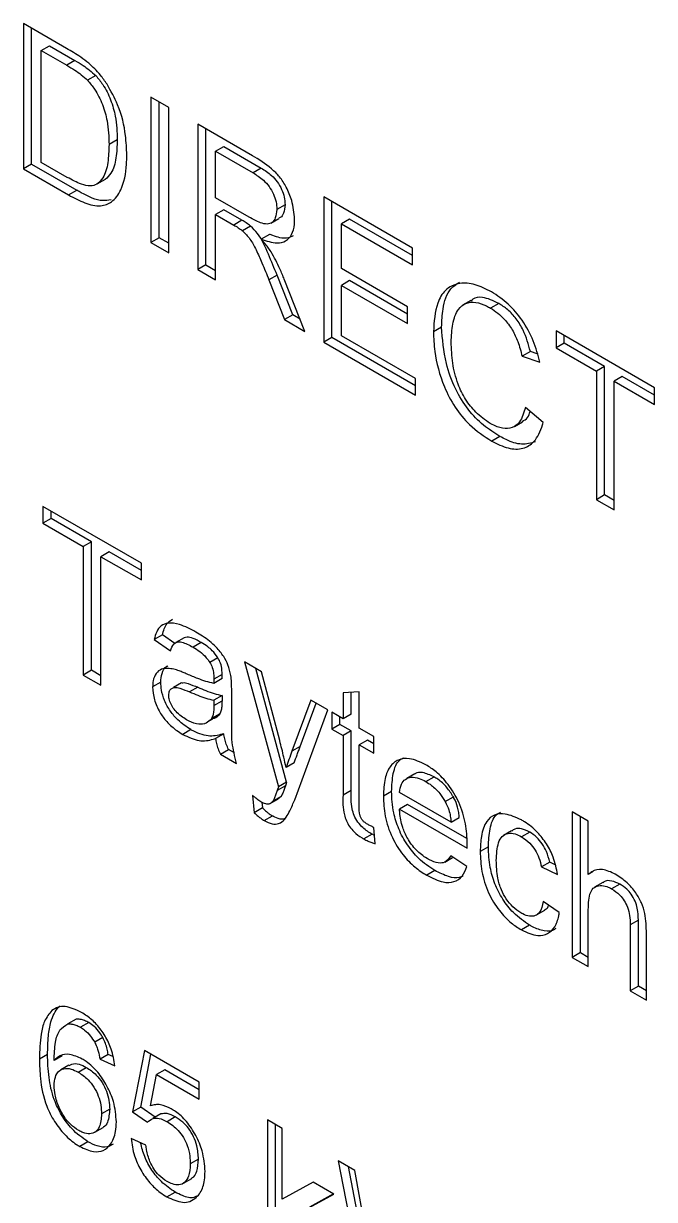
# Model space of a CAD drawing. Extents: x 75 to 2075, y 25 to 1460.
# Drawn here: x 1927.17 to 1938.1, y 1002.67 to 1023.03 of the extents above; entities that cross this region are included whole.
import ezdxf

# ---------------------------------------------------------------- set-up
doc = ezdxf.new("R2010")
doc.units = 0
doc.header["$LTSCALE"] = 5
doc.linetypes.add('SLD-KATı', pattern=[0])
doc.layers.get('0').update_dxf_attribs({"linetype": 'CONTINUOUS'})

msp = doc.modelspace()

# ---------------------------------------------------------------- linework, layer by layer
at = {"color": 7, "linetype": 'SLD-KATı'}
for p, q in [((1927.916, 1022.599), (1927.171, 1023.029)), ((1927.171, 1023.029), (1927.171, 1020.512)), ((1927.312, 1020.594), (1927.312, 1022.947)), ((1927.478, 1022.561), (1927.62, 1022.643)), ((1927.478, 1020.625), (1927.478, 1022.561)), ((1927.478, 1022.561), (1927.92, 1022.306)), ((1927.62, 1022.643), (1928.062, 1022.388)), ((1928.062, 1022.388), (1927.92, 1022.306)), ((1928.422, 1022.128), (1928.28, 1022.046)), ((1929.686, 1021.577), (1929.378, 1021.755)), ((1929.378, 1021.755), (1929.378, 1019.238)), ((1929.52, 1019.32), (1929.52, 1021.673)), ((1929.686, 1019.061), (1929.686, 1021.577)), ((1931.134, 1020.741), (1930.188, 1021.287)), ((1930.188, 1021.287), (1930.188, 1018.77)), ((1930.33, 1018.852), (1930.33, 1021.205)), ((1928.793, 1021.017), (1928.652, 1020.935)), ((1930.496, 1020.819), (1930.637, 1020.901)), ((1930.496, 1020.013), (1930.496, 1020.819)), ((1930.496, 1020.819), (1931.145, 1020.444)), ((1930.637, 1020.901), (1931.287, 1020.526)), ((1927.312, 1020.594), (1927.171, 1020.512)), ((1927.312, 1020.594), (1928.093, 1020.143)), ((1927.928, 1020.366), (1927.478, 1020.625)), ((1931.287, 1020.526), (1931.145, 1020.444)), ((1927.171, 1020.512), (1927.952, 1020.062)), ((1928.584, 1020.328), (1928.442, 1020.247)), ((1927.952, 1020.062), (1928.093, 1020.143)), ((1931.079, 1019.676), (1930.496, 1020.013)), ((1933.904, 1019.142), (1932.368, 1020.029)), ((1932.368, 1020.029), (1932.368, 1017.512)), ((1932.509, 1017.594), (1932.509, 1019.947)), ((1930.637, 1019.804), (1930.496, 1019.722)), ((1930.496, 1018.593), (1930.496, 1019.722)), ((1930.496, 1019.722), (1930.811, 1019.54)), ((1930.952, 1019.622), (1930.637, 1019.804)), ((1931.699, 1019.892), (1931.558, 1019.81)), ((1930.952, 1019.622), (1930.811, 1019.54)), ((1931.103, 1019.523), (1930.962, 1019.441)), ((1931.451, 1019.571), (1931.592, 1019.652)), ((1932.817, 1019.643), (1932.675, 1019.561)), ((1932.675, 1018.787), (1932.675, 1019.561)), ((1932.675, 1019.561), (1933.904, 1018.851)), ((1933.904, 1019.015), (1932.817, 1019.643)), ((1929.52, 1019.32), (1929.378, 1019.238)), ((1929.686, 1019.224), (1929.52, 1019.32)), ((1931.428, 1019.379), (1931.287, 1019.298)), ((1929.378, 1019.238), (1929.686, 1019.061)), ((1933.904, 1018.851), (1933.904, 1019.142)), ((1930.33, 1018.852), (1930.188, 1018.77)), ((1930.188, 1018.77), (1930.496, 1018.593)), ((1930.33, 1018.852), (1930.496, 1018.756)), ((1933.821, 1018.125), (1932.675, 1018.787)), ((1931.561, 1018.673), (1931.42, 1018.591)), ((1931.42, 1018.591), (1931.691, 1017.903)), ((1931.833, 1017.985), (1931.561, 1018.673)), ((1932.043, 1017.7), (1931.686, 1018.601)), ((1932.817, 1018.578), (1932.675, 1018.496)), ((1932.675, 1017.625), (1932.675, 1018.496)), ((1932.675, 1018.496), (1933.821, 1017.835)), ((1933.821, 1017.998), (1932.817, 1018.578)), ((1933.821, 1017.835), (1933.821, 1018.125)), ((1934.913, 1018.233), (1934.772, 1018.151)), ((1935.398, 1018.184), (1935.257, 1018.103)), ((1931.833, 1017.985), (1931.691, 1017.903)), ((1931.691, 1017.903), (1932.043, 1017.7)), ((1931.959, 1017.911), (1931.833, 1017.985)), ((1934.409, 1017.774), (1934.268, 1017.692)), ((1938.095, 1016.722), (1936.391, 1017.706)), ((1936.391, 1017.706), (1936.391, 1017.416)), ((1932.509, 1017.594), (1932.368, 1017.512)), ((1932.368, 1017.512), (1933.96, 1016.593)), ((1933.96, 1016.756), (1932.509, 1017.594)), ((1933.96, 1016.883), (1932.675, 1017.625)), ((1936.532, 1017.497), (1936.391, 1017.416)), ((1936.532, 1017.497), (1936.532, 1017.625)), ((1937.231, 1017.094), (1936.532, 1017.497)), ((1935.946, 1017.351), (1935.804, 1017.27)), ((1935.804, 1017.27), (1936.112, 1017.168)), ((1936.067, 1017.311), (1935.946, 1017.351)), ((1936.391, 1017.416), (1937.09, 1017.013)), ((1937.231, 1017.094), (1937.09, 1017.013)), ((1937.231, 1014.868), (1937.231, 1017.094)), ((1933.96, 1016.593), (1933.96, 1016.883)), ((1937.09, 1017.013), (1937.09, 1014.786)), ((1937.538, 1016.917), (1937.397, 1016.835)), ((1938.095, 1016.595), (1937.538, 1016.917)), ((1937.397, 1014.609), (1937.397, 1016.835)), ((1937.397, 1016.835), (1938.095, 1016.432)), ((1938.095, 1016.432), (1938.095, 1016.722)), ((1936.168, 1016.124), (1935.86, 1016.384)), ((1935.669, 1016.052), (1935.81, 1016.133)), ((1935.419, 1015.882), (1935.278, 1015.8)), ((1937.231, 1014.868), (1937.09, 1014.786)), ((1937.397, 1014.772), (1937.231, 1014.868)), ((1929.211, 1013.686), (1927.506, 1014.67)), ((1927.506, 1014.67), (1927.506, 1014.38)), ((1937.09, 1014.786), (1937.397, 1014.609)), ((1927.648, 1014.461), (1927.506, 1014.38)), ((1927.648, 1014.461), (1927.648, 1014.588)), ((1928.346, 1014.058), (1927.648, 1014.461)), ((1927.506, 1014.38), (1928.205, 1013.976)), ((1928.346, 1014.058), (1928.205, 1013.976)), ((1928.346, 1011.832), (1928.346, 1014.058)), ((1928.205, 1013.976), (1928.205, 1011.75)), ((1928.654, 1013.881), (1928.512, 1013.799)), ((1928.512, 1011.573), (1928.512, 1013.799)), ((1928.512, 1013.799), (1929.211, 1013.396)), ((1929.211, 1013.559), (1928.654, 1013.881)), ((1929.211, 1013.396), (1929.211, 1013.686)), ((1929.576, 1012.445), (1929.434, 1012.363)), ((1929.791, 1012.296), (1929.576, 1012.445)), ((1929.952, 1012.395), (1929.811, 1012.314)), ((1929.434, 1012.363), (1929.713, 1012.17)), ((1930.247, 1012.315), (1930.106, 1012.234)), ((1930.537, 1012.05), (1930.396, 1011.969)), ((1931.294, 1011.806), (1930.999, 1011.976)), ((1930.999, 1011.976), (1931.585, 1009.814)), ((1928.346, 1011.832), (1928.205, 1011.75)), ((1928.512, 1011.736), (1928.346, 1011.832)), ((1931.727, 1009.896), (1931.193, 1011.864)), ((1931.607, 1010.615), (1931.294, 1011.806)), ((1928.205, 1011.75), (1928.512, 1011.573)), ((1929.548, 1011.626), (1929.406, 1011.544)), ((1929.909, 1011.614), (1929.768, 1011.532)), ((1930.608, 1011.688), (1930.467, 1011.606)), ((1930.609, 1011.762), (1930.468, 1011.68)), ((1930.189, 1011.539), (1930.047, 1011.457)), ((1930.609, 1011.396), (1930.468, 1011.315)), ((1930.609, 1011.396), (1930.608, 1011.303)), ((1930.775, 1011.065), (1930.775, 1011.458)), ((1932.982, 1011.462), (1932.703, 1011.44)), ((1932.703, 1011.44), (1932.703, 1010.992)), ((1932.844, 1011.074), (1932.844, 1011.451)), ((1932.982, 1010.831), (1932.982, 1011.462)), ((1930.468, 1011.315), (1930.467, 1011.222)), ((1930.467, 1011.222), (1930.608, 1011.303)), ((1932.144, 1011.315), (1931.819, 1010.431)), ((1931.961, 1010.512), (1932.236, 1011.262)), ((1932.438, 1011.145), (1932.144, 1011.315)), ((1930.367, 1010.944), (1930.446, 1010.99)), ((1930.566, 1011.072), (1930.425, 1010.991)), ((1931.868, 1009.592), (1932.438, 1011.145)), ((1932.703, 1010.992), (1932.507, 1011.105)), ((1932.507, 1011.105), (1932.507, 1010.815)), ((1932.649, 1010.896), (1932.649, 1011.024)), ((1932.844, 1011.074), (1932.703, 1010.992)), ((1930.069, 1010.805), (1929.927, 1010.723)), ((1930.305, 1010.908), (1930.317, 1010.915)), ((1932.649, 1010.896), (1932.507, 1010.815)), ((1932.507, 1010.815), (1932.703, 1010.702)), ((1932.844, 1010.784), (1932.649, 1010.896)), ((1932.844, 1010.784), (1932.703, 1010.702)), ((1932.844, 1009.752), (1932.844, 1010.784)), ((1933.234, 1010.686), (1932.982, 1010.831)), ((1930.637, 1010.735), (1930.496, 1010.653)), ((1932.703, 1010.702), (1932.703, 1009.67)), ((1933.124, 1010.622), (1932.982, 1010.541)), ((1933.234, 1010.559), (1933.124, 1010.622)), ((1933.234, 1010.395), (1933.234, 1010.686)), ((1930.58, 1010.379), (1930.721, 1010.461)), ((1930.58, 1010.379), (1930.859, 1010.218)), ((1930.822, 1010.403), (1930.721, 1010.461)), ((1931.961, 1010.512), (1931.819, 1010.431)), ((1932.982, 1009.497), (1932.982, 1010.541)), ((1932.982, 1010.541), (1933.234, 1010.395)), ((1931.857, 1010.23), (1931.716, 1010.149)), ((1933.949, 1010.041), (1933.808, 1009.959)), ((1934.136, 1009.907), (1934.278, 1009.988)), ((1931.705, 1009.833), (1931.564, 1009.752)), ((1931.727, 1009.896), (1931.585, 1009.814)), ((1932.844, 1009.752), (1932.703, 1009.67)), ((1933.543, 1009.736), (1933.402, 1009.654)), ((1931.138, 1009.664), (1931.166, 1009.367)), ((1931.298, 1009.548), (1931.308, 1009.449)), ((1931.431, 1009.52), (1931.573, 1009.602)), ((1931.63, 1009.646), (1931.489, 1009.565)), ((1931.63, 1009.646), (1931.572, 1009.603)), ((1934.575, 1009.202), (1933.681, 1009.718)), ((1934.472, 1009.559), (1934.614, 1009.64)), ((1931.308, 1009.449), (1931.166, 1009.367)), ((1933.822, 1009.509), (1933.681, 1009.428)), ((1933.681, 1009.428), (1934.853, 1008.751)), ((1934.847, 1008.918), (1933.822, 1009.509)), ((1936.95, 1009.218), (1936.67, 1009.38)), ((1936.67, 1009.38), (1936.67, 1006.863)), ((1931.337, 1009.232), (1931.479, 1009.313)), ((1934.575, 1009.202), (1934.716, 1009.284)), ((1936.812, 1006.945), (1936.812, 1009.298)), ((1936.95, 1008.299), (1936.95, 1009.218)), ((1933.206, 1008.994), (1933.065, 1008.912)), ((1933.248, 1008.972), (1933.206, 1008.994)), ((1933.262, 1008.826), (1933.234, 1009.113)), ((1935.622, 1009.056), (1935.48, 1008.974)), ((1935.936, 1009.031), (1935.794, 1008.95)), ((1935.219, 1008.776), (1935.078, 1008.695)), ((1934.466, 1008.513), (1934.599, 1008.59)), ((1934.846, 1008.433), (1934.572, 1008.623)), ((1936.281, 1008.509), (1936.14, 1008.428)), ((1936.375, 1008.466), (1936.281, 1008.509)), ((1934.294, 1008.366), (1934.152, 1008.284)), ((1936.14, 1008.428), (1936.419, 1008.299)), ((1937.036, 1008.349), (1936.95, 1008.299)), ((1937.2, 1008.158), (1937.058, 1008.076)), ((1937.496, 1008.131), (1937.354, 1008.049)), ((1936.447, 1007.637), (1936.168, 1007.831)), ((1936.054, 1007.597), (1936.195, 1007.679)), ((1936.95, 1006.702), (1936.95, 1007.688)), ((1937.818, 1007.507), (1937.676, 1007.425)), ((1937.818, 1006.364), (1937.818, 1007.507)), ((1935.934, 1007.419), (1935.793, 1007.337)), ((1937.676, 1007.425), (1937.676, 1006.282)), ((1937.956, 1006.121), (1937.956, 1007.28)), ((1936.812, 1006.945), (1936.67, 1006.863)), ((1936.812, 1006.945), (1936.95, 1006.865)), ((1936.67, 1006.863), (1936.95, 1006.702)), ((1937.818, 1006.364), (1937.676, 1006.282)), ((1937.676, 1006.282), (1937.956, 1006.121)), ((1937.956, 1006.284), (1937.818, 1006.364)), ((1928.082, 1005.791), (1927.94, 1005.71)), ((1928.3, 1005.734), (1928.158, 1005.652)), ((1927.824, 1005.618), (1927.807, 1005.608)), ((1928.545, 1005.474), (1928.403, 1005.392)), ((1929.264, 1005.25), (1929.059, 1004.186)), ((1930.212, 1004.703), (1929.264, 1005.25)), ((1927.587, 1005.184), (1927.446, 1005.103)), ((1927.843, 1005.161), (1927.702, 1005.079)), ((1928.637, 1005.184), (1928.496, 1005.102)), ((1928.496, 1005.102), (1928.752, 1004.984)), ((1928.716, 1005.148), (1928.637, 1005.184)), ((1929.201, 1004.267), (1929.377, 1005.185)), ((1927.957, 1004.994), (1927.816, 1004.913)), ((1928.116, 1004.878), (1928.258, 1004.959)), ((1929.615, 1004.915), (1929.473, 1004.834)), ((1930.212, 1004.571), (1929.615, 1004.915)), ((1929.372, 1004.295), (1929.473, 1004.834)), ((1929.473, 1004.834), (1930.212, 1004.408)), ((1930.212, 1004.408), (1930.212, 1004.703)), ((1928.663, 1004.234), (1928.521, 1004.152)), ((1929.201, 1004.267), (1929.059, 1004.186)), ((1929.45, 1004.095), (1929.201, 1004.267)), ((1929.059, 1004.186), (1929.315, 1004.008)), ((1929.55, 1004.153), (1929.409, 1004.071)), ((1929.799, 1004.1), (1929.657, 1004.018)), ((1931.65, 1003.902), (1931.394, 1004.05)), ((1931.394, 1004.05), (1931.394, 1001.743)), ((1928.408, 1003.838), (1928.55, 1003.92)), ((1931.536, 1001.825), (1931.536, 1003.969)), ((1931.65, 1002.679), (1931.65, 1003.902)), ((1928.287, 1003.671), (1928.146, 1003.589)), ((1929.29, 1003.609), (1929.034, 1003.727)), ((1930.2, 1003.37), (1930.058, 1003.288)), ((1932.91, 1003.175), (1932.619, 1003.343)), ((1932.619, 1003.343), (1933.122, 1000.746)), ((1933.264, 1000.828), (1932.796, 1003.241)), ((1929.941, 1002.953), (1930.083, 1003.035)), ((1933.207, 1001.487), (1932.91, 1003.175)), ((1932.186, 1002.972), (1931.65, 1002.679)), ((1932.542, 1002.766), (1932.186, 1002.972)), ((1929.654, 1002.718), (1929.796, 1002.8)), ((1931.982, 1002.46), (1932.542, 1002.766)), ((1932.539, 1002.769), (1932.123, 1002.541))]:
    msp.add_line(p, q, dxfattribs=at)
for points, knots in [([(1928.301, 1022.34), (1928.255, 1022.376), (1928.168, 1022.444), (1928.039, 1022.527), (1927.957, 1022.575), (1927.916, 1022.599)], [0, 0, 0, 0, 0.366224, 0.682682, 1, 1, 1, 1]), ([(1928.062, 1022.388), (1928.109, 1022.36), (1928.193, 1022.31), (1928.314, 1022.227), (1928.386, 1022.161), (1928.422, 1022.128)], [0, 0, 0, 0, 0.387957, 0.691389, 1, 1, 1, 1]), ([(1927.92, 1022.306), (1927.967, 1022.278), (1928.051, 1022.228), (1928.173, 1022.145), (1928.244, 1022.079), (1928.28, 1022.046)], [0, 0, 0, 0, 0.387957, 0.691389, 1, 1, 1, 1]), ([(1928.618, 1021.977), (1928.58, 1022.032), (1928.515, 1022.128), (1928.405, 1022.248), (1928.336, 1022.309), (1928.301, 1022.34)], [0, 0, 0, 0, 0.397628, 0.695717, 1, 1, 1, 1]), ([(1928.28, 1022.046), (1928.323, 1021.996), (1928.427, 1021.871), (1928.547, 1021.621), (1928.642, 1021.288), (1928.648, 1021.068), (1928.652, 1020.935)], [0, 0, 0, 0, 0.156737, 0.387228, 0.628924, 1, 1, 1, 1]), ([(1928.422, 1022.128), (1928.464, 1022.077), (1928.568, 1021.953), (1928.689, 1021.703), (1928.783, 1021.37), (1928.789, 1021.15), (1928.793, 1021.017)], [0, 0, 0, 0, 0.156737, 0.387228, 0.628924, 1, 1, 1, 1]), ([(1928.959, 1020.752), (1928.955, 1020.863), (1928.944, 1021.137), (1928.846, 1021.57), (1928.684, 1021.859), (1928.618, 1021.977)], [0, 0, 0, 0, 0.28907, 0.710735, 1, 1, 1, 1]), ([(1928.652, 1020.935), (1928.648, 1020.828), (1928.641, 1020.614), (1928.573, 1020.368), (1928.479, 1020.28), (1928.442, 1020.247)], [0, 0, 0, 0, 0.3795625, 0.7622027, 1, 1, 1, 1]), ([(1928.793, 1021.017), (1928.79, 1020.91), (1928.782, 1020.695), (1928.715, 1020.449), (1928.62, 1020.362), (1928.584, 1020.328)], [0, 0, 0, 0, 0.379562, 0.762203, 1, 1, 1, 1]), ([(1927.952, 1020.062), (1928.046, 1020.011), (1928.236, 1019.91), (1928.502, 1019.851), (1928.72, 1019.934), (1928.891, 1020.171), (1928.955, 1020.475), (1928.958, 1020.698), (1928.959, 1020.752)], [0, 0, 0, 0, 0.166512, 0.334377, 0.479121, 0.655864, 0.917683, 1, 1, 1, 1]), ([(1931.865, 1019.641), (1931.855, 1019.747), (1931.839, 1019.928), (1931.732, 1020.187), (1931.609, 1020.379), (1931.407, 1020.576), (1931.246, 1020.674), (1931.134, 1020.741)], [0, 0, 0, 0, 0.243005, 0.412587, 0.550471, 0.688474, 1, 1, 1, 1]), ([(1931.287, 1020.526), (1931.347, 1020.487), (1931.444, 1020.426), (1931.568, 1020.293), (1931.643, 1020.16), (1931.691, 1020.02), (1931.696, 1019.936), (1931.699, 1019.892)], [0, 0, 0, 0, 0.297805, 0.475026, 0.653535, 0.819845, 1, 1, 1, 1]), ([(1928.442, 1020.247), (1928.405, 1020.233), (1928.326, 1020.203), (1928.146, 1020.247), (1928.01, 1020.321), (1927.928, 1020.366)], [0, 0, 0, 0, 0.25926, 0.553178, 1, 1, 1, 1]), ([(1931.145, 1020.444), (1931.206, 1020.406), (1931.303, 1020.345), (1931.427, 1020.211), (1931.502, 1020.079), (1931.55, 1019.938), (1931.555, 1019.854), (1931.558, 1019.81)], [0, 0, 0, 0, 0.297805, 0.475026, 0.653535, 0.819845, 1, 1, 1, 1]), ([(1928.686, 1019.977), (1928.639, 1019.968), (1928.486, 1019.941), (1928.27, 1020.044), (1928.119, 1020.129), (1928.093, 1020.143)], [0, 0, 0, 0, 0.26952, 0.873725, 1, 1, 1, 1]), ([(1931.558, 1019.81), (1931.552, 1019.758), (1931.543, 1019.666), (1931.48, 1019.578), (1931.389, 1019.547), (1931.25, 1019.582), (1931.144, 1019.64), (1931.079, 1019.676)], [0, 0, 0, 0, 0.210886, 0.37171, 0.53382, 0.71529, 1, 1, 1, 1]), ([(1931.699, 1019.892), (1931.693, 1019.841), (1931.683, 1019.75), (1931.638, 1019.672), (1931.599, 1019.661), (1931.589, 1019.659)], [0, 0, 0, 0, 0.496769, 0.875609, 1, 1, 1, 1]), ([(1930.811, 1019.54), (1930.836, 1019.526), (1930.874, 1019.503), (1930.924, 1019.47), (1930.949, 1019.451), (1930.962, 1019.441)], [0, 0, 0, 0, 0.49832, 0.748674, 1, 1, 1, 1]), ([(1931.103, 1019.523), (1931.078, 1019.541), (1931.041, 1019.569), (1930.99, 1019.6), (1930.965, 1019.615), (1930.952, 1019.622)], [0, 0, 0, 0, 0.497501, 0.748582, 1, 1, 1, 1]), ([(1931.561, 1018.673), (1931.512, 1018.793), (1931.413, 1019.033), (1931.276, 1019.348), (1931.145, 1019.481), (1931.103, 1019.523)], [0, 0, 0, 0, 0.4049825, 0.8130188, 1, 1, 1, 1]), ([(1931.287, 1019.298), (1931.381, 1019.266), (1931.535, 1019.213), (1931.717, 1019.253), (1931.821, 1019.369), (1931.862, 1019.513), (1931.864, 1019.611), (1931.865, 1019.641)], [0, 0, 0, 0, 0.314069, 0.514009, 0.714204, 0.91425, 1, 1, 1, 1]), ([(1930.962, 1019.441), (1931.007, 1019.396), (1931.1, 1019.301), (1931.206, 1019.1), (1931.31, 1018.864), (1931.38, 1018.689), (1931.42, 1018.591)], [0, 0, 0, 0, 0.20405, 0.418435, 0.6746, 1, 1, 1, 1]), ([(1931.456, 1019.076), (1931.438, 1019.104), (1931.403, 1019.157), (1931.345, 1019.23), (1931.306, 1019.275), (1931.287, 1019.298)], [0, 0, 0, 0, 0.35182, 0.675003, 1, 1, 1, 1]), ([(1931.842, 1019.352), (1931.805, 1019.336), (1931.704, 1019.291), (1931.55, 1019.332), (1931.448, 1019.372), (1931.428, 1019.379)], [0, 0, 0, 0, 0.318583, 0.871363, 1, 1, 1, 1]), ([(1931.686, 1018.601), (1931.661, 1018.661), (1931.616, 1018.772), (1931.54, 1018.932), (1931.484, 1019.028), (1931.456, 1019.076)], [0, 0, 0, 0, 0.3757122, 0.6862696, 1, 1, 1, 1]), ([(1935.272, 1018.385), (1935.177, 1018.432), (1934.986, 1018.526), (1934.701, 1018.55), (1934.471, 1018.438), (1934.299, 1018.153), (1934.28, 1017.868), (1934.268, 1017.692)], [0, 0, 0, 0, 0.170106, 0.340871, 0.544203, 0.718788, 1, 1, 1, 1]), ([(1934.409, 1017.774), (1934.414, 1017.88), (1934.425, 1018.134), (1934.523, 1018.425), (1934.668, 1018.518), (1934.721, 1018.552)], [0, 0, 0, 0, 0.311792, 0.747255, 1, 1, 1, 1]), ([(1935.398, 1018.184), (1935.302, 1018.229), (1935.14, 1018.304), (1934.978, 1018.286), (1934.929, 1018.236), (1934.919, 1018.225)], [0, 0, 0, 0, 0.533255, 0.901284, 1, 1, 1, 1]), ([(1936.112, 1017.168), (1936.079, 1017.291), (1936.014, 1017.538), (1935.817, 1017.893), (1935.56, 1018.196), (1935.371, 1018.32), (1935.272, 1018.385)], [0, 0, 0, 0, 0.251058, 0.504599, 0.739603, 1, 1, 1, 1]), ([(1934.575, 1017.516), (1934.581, 1017.622), (1934.593, 1017.834), (1934.673, 1018.076), (1934.822, 1018.197), (1934.995, 1018.216), (1935.148, 1018.163), (1935.234, 1018.115), (1935.257, 1018.103)], [0, 0, 0, 0, 0.231033, 0.463353, 0.626192, 0.789224, 0.944775, 1, 1, 1, 1]), ([(1935.257, 1018.103), (1935.341, 1018.046), (1935.479, 1017.951), (1935.639, 1017.729), (1935.743, 1017.507), (1935.782, 1017.354), (1935.804, 1017.27)], [0, 0, 0, 0, 0.323377, 0.533941, 0.743633, 1, 1, 1, 1]), ([(1935.946, 1017.351), (1935.912, 1017.476), (1935.86, 1017.67), (1935.708, 1017.921), (1935.558, 1018.082), (1935.451, 1018.151), (1935.398, 1018.184)], [0, 0, 0, 0, 0.373366, 0.583602, 0.793798, 1, 1, 1, 1]), ([(1934.268, 1017.692), (1934.273, 1017.58), (1934.286, 1017.281), (1934.405, 1016.822), (1934.632, 1016.38), (1934.919, 1016.032), (1935.146, 1015.885), (1935.278, 1015.8)], [0, 0, 0, 0, 0.165411, 0.442598, 0.607093, 0.772196, 1, 1, 1, 1]), ([(1935.419, 1015.882), (1935.324, 1015.942), (1935.134, 1016.062), (1934.859, 1016.34), (1934.628, 1016.718), (1934.45, 1017.223), (1934.424, 1017.568), (1934.409, 1017.774)], [0, 0, 0, 0, 0.165533, 0.332506, 0.501728, 0.702471, 1, 1, 1, 1]), ([(1935.249, 1016.107), (1935.165, 1016.166), (1935.012, 1016.273), (1934.817, 1016.519), (1934.671, 1016.818), (1934.589, 1017.164), (1934.58, 1017.397), (1934.575, 1017.516)], [0, 0, 0, 0, 0.200463, 0.364003, 0.528206, 0.756858, 1, 1, 1, 1]), ([(1935.86, 1016.384), (1935.834, 1016.292), (1935.791, 1016.137), (1935.64, 1016.021), (1935.468, 1016.008), (1935.33, 1016.062), (1935.258, 1016.102), (1935.249, 1016.107)], [0, 0, 0, 0, 0.319745, 0.538312, 0.757475, 0.969147, 1, 1, 1, 1]), ([(1935.805, 1016.141), (1935.839, 1016.159), (1935.903, 1016.194), (1935.931, 1016.276), (1935.943, 1016.314)], [0, 0, 0, 0, 0.532549, 1, 1, 1, 1]), ([(1935.278, 1015.8), (1935.373, 1015.752), (1935.565, 1015.657), (1935.824, 1015.656), (1936.039, 1015.79), (1936.13, 1015.981), (1936.164, 1016.109), (1936.168, 1016.124)], [0, 0, 0, 0, 0.2287538, 0.4597106, 0.6793861, 0.9631635, 1, 1, 1, 1]), ([(1936.033, 1015.789), (1935.956, 1015.766), (1935.806, 1015.72), (1935.582, 1015.794), (1935.455, 1015.862), (1935.419, 1015.882)], [0, 0, 0, 0, 0.429438, 0.84039, 1, 1, 1, 1]), ([(1930.156, 1012.495), (1930.061, 1012.544), (1929.894, 1012.631), (1929.685, 1012.663), (1929.548, 1012.613), (1929.472, 1012.505), (1929.446, 1012.41), (1929.434, 1012.363)], [0, 0, 0, 0, 0.299431, 0.527405, 0.688149, 0.848766, 1, 1, 1, 1]), ([(1929.576, 1012.445), (1929.595, 1012.517), (1929.629, 1012.639), (1929.716, 1012.693), (1929.752, 1012.715)], [0, 0, 0, 0, 0.590382, 1, 1, 1, 1]), ([(1930.247, 1012.315), (1930.201, 1012.34), (1930.118, 1012.384), (1930.013, 1012.416), (1929.97, 1012.398), (1929.954, 1012.392)], [0, 0, 0, 0, 0.448347, 0.801563, 1, 1, 1, 1]), ([(1930.762, 1011.742), (1930.748, 1011.803), (1930.724, 1011.913), (1930.633, 1012.089), (1930.481, 1012.267), (1930.313, 1012.401), (1930.194, 1012.472), (1930.156, 1012.495)], [0, 0, 0, 0, 0.186443, 0.336426, 0.535955, 0.84797, 1, 1, 1, 1]), ([(1929.713, 1012.17), (1929.73, 1012.213), (1929.756, 1012.281), (1929.829, 1012.329), (1929.944, 1012.32), (1930.039, 1012.269), (1930.106, 1012.234)], [0, 0, 0, 0, 0.278963, 0.446676, 0.614792, 1, 1, 1, 1]), ([(1930.106, 1012.234), (1930.144, 1012.21), (1930.222, 1012.161), (1930.324, 1012.07), (1930.376, 1011.997), (1930.396, 1011.969)], [0, 0, 0, 0, 0.37929, 0.761237, 1, 1, 1, 1]), ([(1930.537, 1012.05), (1930.506, 1012.093), (1930.452, 1012.166), (1930.35, 1012.251), (1930.285, 1012.292), (1930.247, 1012.315)], [0, 0, 0, 0, 0.366633, 0.627181, 1, 1, 1, 1]), ([(1930.396, 1011.969), (1930.411, 1011.94), (1930.446, 1011.874), (1930.465, 1011.774), (1930.467, 1011.71), (1930.468, 1011.68)], [0, 0, 0, 0, 0.300025, 0.66691, 1, 1, 1, 1]), ([(1930.609, 1011.762), (1930.609, 1011.789), (1930.607, 1011.85), (1930.59, 1011.949), (1930.554, 1012.018), (1930.537, 1012.05)], [0, 0, 0, 0, 0.296105, 0.673457, 1, 1, 1, 1]), ([(1929.776, 1011.852), (1929.7, 1011.863), (1929.577, 1011.879), (1929.462, 1011.784), (1929.412, 1011.672), (1929.408, 1011.581), (1929.406, 1011.544)], [0, 0, 0, 0, 0.383402, 0.61322, 0.842563, 1, 1, 1, 1]), ([(1929.548, 1011.626), (1929.552, 1011.678), (1929.562, 1011.793), (1929.614, 1011.89), (1929.665, 1011.907), (1929.67, 1011.909)], [0, 0, 0, 0, 0.421119, 0.938222, 1, 1, 1, 1]), ([(1930.006, 1011.766), (1929.983, 1011.776), (1929.936, 1011.796), (1929.859, 1011.826), (1929.806, 1011.843), (1929.776, 1011.852)], [0, 0, 0, 0, 0.303153, 0.606337, 1, 1, 1, 1]), ([(1930.467, 1011.606), (1930.421, 1011.616), (1930.331, 1011.637), (1930.176, 1011.694), (1930.068, 1011.74), (1930.006, 1011.766)], [0, 0, 0, 0, 0.301096, 0.601912, 1, 1, 1, 1]), ([(1930.069, 1010.805), (1929.992, 1010.855), (1929.866, 1010.937), (1929.708, 1011.121), (1929.608, 1011.304), (1929.554, 1011.481), (1929.55, 1011.581), (1929.548, 1011.626)], [0, 0, 0, 0, 0.295184, 0.483407, 0.672011, 0.855923, 1, 1, 1, 1]), ([(1929.91, 1011.611), (1929.916, 1011.613), (1929.948, 1011.625), (1930.046, 1011.596), (1930.133, 1011.561), (1930.189, 1011.539)], [0, 0, 0, 0, 0.080159, 0.416888, 1, 1, 1, 1]), ([(1930.468, 1011.68), (1930.468, 1011.674), (1930.468, 1011.662), (1930.467, 1011.637), (1930.467, 1011.618), (1930.467, 1011.606)], [0, 0, 0, 0, 0.250125, 0.500209, 1, 1, 1, 1]), ([(1930.608, 1011.688), (1930.608, 1011.694), (1930.608, 1011.706), (1930.609, 1011.731), (1930.609, 1011.75), (1930.609, 1011.762)], [0, 0, 0, 0, 0.250088, 0.500176, 1, 1, 1, 1]), ([(1930.775, 1011.458), (1930.775, 1011.486), (1930.775, 1011.54), (1930.773, 1011.634), (1930.766, 1011.702), (1930.762, 1011.742)], [0, 0, 0, 0, 0.295392, 0.590817, 1, 1, 1, 1]), ([(1929.406, 1011.544), (1929.412, 1011.471), (1929.422, 1011.33), (1929.52, 1011.113), (1929.658, 1010.923), (1929.8, 1010.802), (1929.894, 1010.744), (1929.927, 1010.723)], [0, 0, 0, 0, 0.231168, 0.448347, 0.633012, 0.871315, 1, 1, 1, 1]), ([(1929.686, 1011.401), (1929.688, 1011.427), (1929.694, 1011.479), (1929.734, 1011.523), (1929.796, 1011.542), (1929.903, 1011.517), (1929.991, 1011.48), (1930.047, 1011.457)], [0, 0, 0, 0, 0.151465, 0.299851, 0.43263, 0.640329, 1, 1, 1, 1]), ([(1929.991, 1010.977), (1929.929, 1011.017), (1929.842, 1011.074), (1929.748, 1011.197), (1929.702, 1011.289), (1929.687, 1011.359), (1929.686, 1011.394), (1929.686, 1011.401)], [0, 0, 0, 0, 0.439875, 0.6139833, 0.7889502, 0.9559038, 1, 1, 1, 1]), ([(1930.047, 1011.457), (1930.094, 1011.438), (1930.188, 1011.398), (1930.33, 1011.346), (1930.422, 1011.325), (1930.468, 1011.315)], [0, 0, 0, 0, 0.328949, 0.663406, 1, 1, 1, 1]), ([(1930.189, 1011.539), (1930.236, 1011.519), (1930.33, 1011.48), (1930.471, 1011.427), (1930.563, 1011.407), (1930.609, 1011.396)], [0, 0, 0, 0, 0.328949, 0.663406, 1, 1, 1, 1]), ([(1930.467, 1011.222), (1930.466, 1011.195), (1930.465, 1011.139), (1930.456, 1011.057), (1930.435, 1011.013), (1930.425, 1010.991)], [0, 0, 0, 0, 0.312047, 0.650148, 1, 1, 1, 1]), ([(1930.608, 1011.303), (1930.607, 1011.277), (1930.606, 1011.221), (1930.597, 1011.138), (1930.577, 1011.095), (1930.566, 1011.072)], [0, 0, 0, 0, 0.312047, 0.650148, 1, 1, 1, 1]), ([(1930.425, 1010.991), (1930.397, 1010.962), (1930.338, 1010.904), (1930.201, 1010.891), (1930.079, 1010.928), (1930.007, 1010.968), (1929.991, 1010.977)], [0, 0, 0, 0, 0.27949, 0.574246, 0.90837, 1, 1, 1, 1]), ([(1930.566, 1011.072), (1930.54, 1011.04), (1930.506, 1011), (1930.454, 1010.996), (1930.444, 1010.995)], [0, 0, 0, 0, 0.799769, 1, 1, 1, 1]), ([(1930.859, 1010.218), (1930.829, 1010.341), (1930.776, 1010.553), (1930.777, 1010.825), (1930.776, 1010.985), (1930.775, 1011.065)], [0, 0, 0, 0, 0.409089, 0.704246, 1, 1, 1, 1]), ([(1930.637, 1010.735), (1930.561, 1010.713), (1930.407, 1010.668), (1930.198, 1010.733), (1930.085, 1010.796), (1930.069, 1010.805)], [0, 0, 0, 0, 0.456532, 0.919814, 1, 1, 1, 1]), ([(1929.927, 1010.723), (1930.024, 1010.678), (1930.217, 1010.587), (1930.395, 1010.62), (1930.483, 1010.649), (1930.496, 1010.653)], [0, 0, 0, 0, 0.459986, 0.921472, 1, 1, 1, 1]), ([(1930.496, 1010.653), (1930.501, 1010.624), (1930.51, 1010.565), (1930.538, 1010.472), (1930.566, 1010.41), (1930.58, 1010.379)], [0, 0, 0, 0, 0.32957, 0.659979, 1, 1, 1, 1]), ([(1930.721, 1010.461), (1930.707, 1010.491), (1930.68, 1010.551), (1930.652, 1010.645), (1930.642, 1010.705), (1930.637, 1010.735)], [0, 0, 0, 0, 0.329684, 0.660468, 1, 1, 1, 1]), ([(1931.716, 1010.149), (1931.703, 1010.209), (1931.681, 1010.316), (1931.644, 1010.471), (1931.619, 1010.567), (1931.607, 1010.615)], [0, 0, 0, 0, 0.386088, 0.69291, 1, 1, 1, 1]), ([(1931.819, 1010.431), (1931.802, 1010.384), (1931.776, 1010.313), (1931.741, 1010.22), (1931.724, 1010.172), (1931.716, 1010.149)], [0, 0, 0, 0, 0.499997, 0.749998, 1, 1, 1, 1]), ([(1931.857, 1010.23), (1931.874, 1010.278), (1931.9, 1010.348), (1931.935, 1010.442), (1931.952, 1010.489), (1931.961, 1010.512)], [0, 0, 0, 0, 0.499997, 0.749997, 1, 1, 1, 1]), ([(1934.138, 1010.196), (1934.041, 1010.242), (1933.869, 1010.325), (1933.653, 1010.294), (1933.505, 1010.174), (1933.415, 1009.954), (1933.406, 1009.76), (1933.402, 1009.654)], [0, 0, 0, 0, 0.228015, 0.408858, 0.589249, 0.774852, 1, 1, 1, 1]), ([(1933.543, 1009.736), (1933.549, 1009.841), (1933.56, 1010.052), (1933.638, 1010.264), (1933.734, 1010.307), (1933.758, 1010.318)], [0, 0, 0, 0, 0.426123, 0.857164, 1, 1, 1, 1]), ([(1934.854, 1008.833), (1934.849, 1008.945), (1934.839, 1009.172), (1934.727, 1009.537), (1934.537, 1009.854), (1934.331, 1010.073), (1934.196, 1010.159), (1934.138, 1010.196)], [0, 0, 0, 0, 0.231766, 0.466322, 0.672727, 0.856292, 1, 1, 1, 1]), ([(1933.681, 1009.718), (1933.688, 1009.769), (1933.702, 1009.865), (1933.778, 1009.953), (1933.885, 1009.989), (1934.01, 1009.973), (1934.098, 1009.927), (1934.136, 1009.907)], [0, 0, 0, 0, 0.214902, 0.408639, 0.601345, 0.827593, 1, 1, 1, 1]), ([(1934.278, 1009.988), (1934.212, 1010.018), (1934.097, 1010.07), (1933.984, 1010.07), (1933.952, 1010.041), (1933.95, 1010.039)], [0, 0, 0, 0, 0.562703, 0.975076, 1, 1, 1, 1]), ([(1934.614, 1009.64), (1934.577, 1009.697), (1934.5, 1009.819), (1934.376, 1009.928), (1934.3, 1009.975), (1934.278, 1009.988)], [0, 0, 0, 0, 0.385174, 0.818636, 1, 1, 1, 1]), ([(1931.564, 1009.752), (1931.556, 1009.73), (1931.541, 1009.687), (1931.518, 1009.623), (1931.499, 1009.584), (1931.489, 1009.565)], [0, 0, 0, 0, 0.332398, 0.665711, 1, 1, 1, 1]), ([(1931.585, 1009.814), (1931.584, 1009.809), (1931.58, 1009.799), (1931.573, 1009.778), (1931.567, 1009.762), (1931.564, 1009.752)], [0, 0, 0, 0, 0.250001, 0.500001, 1, 1, 1, 1]), ([(1931.705, 1009.833), (1931.698, 1009.812), (1931.683, 1009.768), (1931.66, 1009.704), (1931.64, 1009.666), (1931.63, 1009.646)], [0, 0, 0, 0, 0.332398, 0.665711, 1, 1, 1, 1]), ([(1931.727, 1009.896), (1931.725, 1009.891), (1931.721, 1009.88), (1931.714, 1009.859), (1931.709, 1009.844), (1931.705, 1009.833)], [0, 0, 0, 0, 0.250001, 0.500001, 1, 1, 1, 1]), ([(1933.206, 1008.994), (1933.152, 1009.028), (1933.066, 1009.081), (1932.959, 1009.202), (1932.891, 1009.318), (1932.84, 1009.513), (1932.842, 1009.65), (1932.844, 1009.752)], [0, 0, 0, 0, 0.228502, 0.36224, 0.496517, 0.622263, 1, 1, 1, 1]), ([(1934.294, 1008.366), (1934.198, 1008.429), (1934.028, 1008.542), (1933.809, 1008.805), (1933.66, 1009.082), (1933.559, 1009.407), (1933.549, 1009.614), (1933.543, 1009.736)], [0, 0, 0, 0, 0.228617, 0.405714, 0.582934, 0.755851, 1, 1, 1, 1]), ([(1934.136, 1009.907), (1934.169, 1009.886), (1934.252, 1009.834), (1934.373, 1009.716), (1934.442, 1009.607), (1934.472, 1009.559)], [0, 0, 0, 0, 0.2658664, 0.671743, 1, 1, 1, 1]), ([(1931.279, 1009.556), (1931.255, 1009.572), (1931.22, 1009.595), (1931.173, 1009.633), (1931.15, 1009.654), (1931.138, 1009.664)], [0, 0, 0, 0, 0.494926, 0.746935, 1, 1, 1, 1]), ([(1931.489, 1009.565), (1931.471, 1009.546), (1931.439, 1009.513), (1931.361, 1009.513), (1931.309, 1009.541), (1931.279, 1009.556)], [0, 0, 0, 0, 0.372654, 0.641423, 1, 1, 1, 1]), ([(1931.719, 1009.29), (1931.74, 1009.326), (1931.779, 1009.39), (1931.826, 1009.495), (1931.854, 1009.56), (1931.868, 1009.592)], [0, 0, 0, 0, 0.384379, 0.692098, 1, 1, 1, 1]), ([(1932.703, 1009.67), (1932.699, 1009.561), (1932.695, 1009.421), (1932.756, 1009.227), (1932.816, 1009.124), (1932.908, 1009.016), (1932.996, 1008.954), (1933.054, 1008.919), (1933.065, 1008.912)], [0, 0, 0, 0, 0.403147, 0.516715, 0.629808, 0.754544, 0.952958, 1, 1, 1, 1]), ([(1933.402, 1009.654), (1933.407, 1009.541), (1933.417, 1009.314), (1933.534, 1008.949), (1933.727, 1008.64), (1933.941, 1008.419), (1934.083, 1008.328), (1934.152, 1008.284)], [0, 0, 0, 0, 0.227945, 0.458767, 0.658088, 0.834684, 1, 1, 1, 1]), ([(1934.472, 1009.559), (1934.495, 1009.511), (1934.536, 1009.427), (1934.563, 1009.306), (1934.571, 1009.237), (1934.575, 1009.202)], [0, 0, 0, 0, 0.3985327, 0.6949634, 1, 1, 1, 1]), ([(1934.716, 1009.284), (1934.713, 1009.312), (1934.707, 1009.37), (1934.684, 1009.483), (1934.649, 1009.576), (1934.617, 1009.634), (1934.614, 1009.64)], [0, 0, 0, 0, 0.251037, 0.502602, 0.945577, 1, 1, 1, 1]), ([(1931.166, 1009.367), (1931.189, 1009.346), (1931.228, 1009.31), (1931.285, 1009.265), (1931.32, 1009.243), (1931.337, 1009.232)], [0, 0, 0, 0, 0.405059, 0.700859, 1, 1, 1, 1]), ([(1931.308, 1009.449), (1931.33, 1009.428), (1931.369, 1009.391), (1931.427, 1009.346), (1931.461, 1009.324), (1931.479, 1009.313)], [0, 0, 0, 0, 0.405059, 0.700859, 1, 1, 1, 1]), ([(1933.124, 1009.168), (1933.106, 1009.18), (1933.076, 1009.198), (1933.037, 1009.239), (1933.01, 1009.283), (1932.981, 1009.362), (1932.983, 1009.431), (1932.983, 1009.485), (1932.982, 1009.497)], [0, 0, 0, 0, 0.179327, 0.29673, 0.414371, 0.53717, 0.894909, 1, 1, 1, 1]), ([(1934.157, 1008.572), (1934.092, 1008.617), (1933.968, 1008.703), (1933.821, 1008.908), (1933.72, 1009.136), (1933.689, 1009.307), (1933.682, 1009.408), (1933.681, 1009.428)], [0, 0, 0, 0, 0.249979, 0.479683, 0.674097, 0.93446, 1, 1, 1, 1]), ([(1935.793, 1009.241), (1935.697, 1009.285), (1935.53, 1009.361), (1935.319, 1009.343), (1935.167, 1009.214), (1935.089, 1008.982), (1935.082, 1008.784), (1935.078, 1008.695)], [0, 0, 0, 0, 0.23143, 0.403007, 0.575607, 0.807116, 1, 1, 1, 1]), ([(1935.219, 1008.776), (1935.225, 1008.882), (1935.237, 1009.093), (1935.31, 1009.309), (1935.403, 1009.36), (1935.428, 1009.374)], [0, 0, 0, 0, 0.422787, 0.849356, 1, 1, 1, 1]), ([(1931.337, 1009.232), (1931.385, 1009.208), (1931.475, 1009.164), (1931.603, 1009.173), (1931.675, 1009.231), (1931.71, 1009.279), (1931.719, 1009.29)], [0, 0, 0, 0, 0.300422, 0.564957, 0.899433, 1, 1, 1, 1]), ([(1931.697, 1009.262), (1931.679, 1009.257), (1931.627, 1009.245), (1931.548, 1009.276), (1931.493, 1009.306), (1931.479, 1009.313)], [0, 0, 0, 0, 0.283126, 0.82185, 1, 1, 1, 1]), ([(1933.234, 1009.113), (1933.225, 1009.117), (1933.207, 1009.126), (1933.17, 1009.143), (1933.143, 1009.158), (1933.124, 1009.168)], [0, 0, 0, 0, 0.250077, 0.500167, 1, 1, 1, 1]), ([(1936.419, 1008.299), (1936.399, 1008.397), (1936.363, 1008.574), (1936.232, 1008.831), (1936.06, 1009.051), (1935.904, 1009.174), (1935.81, 1009.23), (1935.793, 1009.241)], [0, 0, 0, 0, 0.262815, 0.471309, 0.679886, 0.939578, 1, 1, 1, 1]), ([(1935.357, 1008.542), (1935.362, 1008.65), (1935.369, 1008.812), (1935.451, 1008.965), (1935.553, 1009.019), (1935.674, 1009.011), (1935.757, 1008.969), (1935.794, 1008.95)], [0, 0, 0, 0, 0.350802, 0.523179, 0.696442, 0.861432, 1, 1, 1, 1]), ([(1935.936, 1009.031), (1935.888, 1009.054), (1935.797, 1009.098), (1935.687, 1009.099), (1935.642, 1009.063), (1935.625, 1009.05)], [0, 0, 0, 0, 0.4051217, 0.7772042, 1, 1, 1, 1]), ([(1935.794, 1008.95), (1935.842, 1008.917), (1935.927, 1008.859), (1936.031, 1008.723), (1936.104, 1008.578), (1936.127, 1008.48), (1936.14, 1008.428)], [0, 0, 0, 0, 0.296998, 0.522468, 0.748229, 1, 1, 1, 1]), ([(1936.281, 1008.509), (1936.266, 1008.571), (1936.24, 1008.679), (1936.156, 1008.83), (1936.054, 1008.953), (1935.977, 1009.004), (1935.936, 1009.031)], [0, 0, 0, 0, 0.295849, 0.520659, 0.74544, 1, 1, 1, 1]), ([(1933.065, 1008.912), (1933.089, 1008.899), (1933.133, 1008.875), (1933.199, 1008.848), (1933.241, 1008.833), (1933.262, 1008.826)], [0, 0, 0, 0, 0.356153, 0.677588, 1, 1, 1, 1]), ([(1934.853, 1008.751), (1934.853, 1008.758), (1934.853, 1008.771), (1934.854, 1008.799), (1934.854, 1008.819), (1934.854, 1008.833)], [0, 0, 0, 0, 0.250002, 0.500004, 1, 1, 1, 1]), ([(1935.934, 1007.419), (1935.838, 1007.484), (1935.67, 1007.597), (1935.462, 1007.865), (1935.323, 1008.138), (1935.233, 1008.455), (1935.224, 1008.658), (1935.219, 1008.776)], [0, 0, 0, 0, 0.233267, 0.4072957, 0.5812555, 0.7572591, 1, 1, 1, 1]), ([(1934.572, 1008.623), (1934.541, 1008.578), (1934.487, 1008.501), (1934.346, 1008.488), (1934.237, 1008.529), (1934.171, 1008.565), (1934.157, 1008.572)], [0, 0, 0, 0, 0.361236, 0.612576, 0.91895, 1, 1, 1, 1]), ([(1935.078, 1008.695), (1935.082, 1008.582), (1935.092, 1008.357), (1935.202, 1007.99), (1935.392, 1007.676), (1935.599, 1007.461), (1935.732, 1007.376), (1935.793, 1007.337)], [0, 0, 0, 0, 0.231826, 0.466566, 0.674594, 0.851614, 1, 1, 1, 1]), ([(1935.783, 1007.633), (1935.735, 1007.665), (1935.644, 1007.726), (1935.526, 1007.872), (1935.432, 1008.045), (1935.367, 1008.28), (1935.361, 1008.441), (1935.357, 1008.542)], [0, 0, 0, 0, 0.176579, 0.335048, 0.493248, 0.684545, 1, 1, 1, 1]), ([(1934.152, 1008.284), (1934.248, 1008.236), (1934.416, 1008.152), (1934.63, 1008.158), (1934.775, 1008.253), (1934.823, 1008.374), (1934.846, 1008.433)], [0, 0, 0, 0, 0.314951, 0.548493, 0.78247, 1, 1, 1, 1]), ([(1934.783, 1008.274), (1934.761, 1008.262), (1934.69, 1008.225), (1934.518, 1008.253), (1934.372, 1008.326), (1934.294, 1008.366)], [0, 0, 0, 0, 0.173366, 0.552504, 1, 1, 1, 1]), ([(1937.417, 1008.303), (1937.342, 1008.338), (1937.19, 1008.407), (1937.037, 1008.369), (1936.969, 1008.315), (1936.95, 1008.299)], [0, 0, 0, 0, 0.414459, 0.831452, 1, 1, 1, 1]), ([(1937.956, 1007.28), (1937.953, 1007.392), (1937.95, 1007.559), (1937.878, 1007.806), (1937.77, 1007.994), (1937.612, 1008.175), (1937.486, 1008.258), (1937.417, 1008.303)], [0, 0, 0, 0, 0.3022551, 0.4512954, 0.6011302, 0.7805197, 1, 1, 1, 1]), ([(1936.95, 1007.688), (1936.952, 1007.799), (1936.956, 1007.958), (1937.05, 1008.085), (1937.152, 1008.112), (1937.257, 1008.099), (1937.326, 1008.063), (1937.354, 1008.049)], [0, 0, 0, 0, 0.384901, 0.552192, 0.719407, 0.887494, 1, 1, 1, 1]), ([(1937.496, 1008.131), (1937.448, 1008.152), (1937.35, 1008.196), (1937.245, 1008.195), (1937.208, 1008.159), (1937.202, 1008.153)], [0, 0, 0, 0, 0.434861, 0.913179, 1, 1, 1, 1]), ([(1937.818, 1007.507), (1937.815, 1007.574), (1937.811, 1007.679), (1937.764, 1007.837), (1937.698, 1007.955), (1937.605, 1008.06), (1937.536, 1008.104), (1937.496, 1008.131)], [0, 0, 0, 0, 0.297189, 0.4670525, 0.6383616, 0.7876137, 1, 1, 1, 1]), ([(1937.354, 1008.049), (1937.402, 1008.017), (1937.481, 1007.965), (1937.575, 1007.846), (1937.636, 1007.722), (1937.671, 1007.576), (1937.675, 1007.479), (1937.676, 1007.425)], [0, 0, 0, 0, 0.252202, 0.407714, 0.563725, 0.760595, 1, 1, 1, 1]), ([(1936.168, 1007.831), (1936.153, 1007.761), (1936.13, 1007.652), (1936.034, 1007.577), (1935.933, 1007.569), (1935.845, 1007.599), (1935.795, 1007.627), (1935.783, 1007.633)], [0, 0, 0, 0, 0.352184, 0.546065, 0.740103, 0.940713, 1, 1, 1, 1]), ([(1936.192, 1007.684), (1936.213, 1007.695), (1936.245, 1007.712), (1936.258, 1007.752), (1936.262, 1007.765)], [0, 0, 0, 0, 0.663353, 1, 1, 1, 1]), ([(1935.793, 1007.337), (1935.89, 1007.293), (1936.056, 1007.216), (1936.253, 1007.261), (1936.378, 1007.383), (1936.429, 1007.527), (1936.444, 1007.619), (1936.447, 1007.637)], [0, 0, 0, 0, 0.298639, 0.512658, 0.726532, 0.943822, 1, 1, 1, 1]), ([(1936.386, 1007.364), (1936.379, 1007.358), (1936.329, 1007.313), (1936.188, 1007.314), (1936.036, 1007.363), (1935.951, 1007.41), (1935.934, 1007.419)], [0, 0, 0, 0, 0.06574, 0.487317, 0.90194, 1, 1, 1, 1]), ([(1927.663, 1005.942), (1927.616, 1005.885), (1927.527, 1005.777), (1927.459, 1005.483), (1927.451, 1005.25), (1927.446, 1005.103)], [0, 0, 0, 0, 0.296788, 0.555242, 1, 1, 1, 1]), ([(1927.587, 1005.184), (1927.59, 1005.292), (1927.594, 1005.49), (1927.644, 1005.778), (1927.722, 1005.951), (1927.796, 1006.016), (1927.805, 1006.024)], [0, 0, 0, 0, 0.322532, 0.591777, 0.952613, 1, 1, 1, 1]), ([(1928.175, 1005.909), (1928.079, 1005.954), (1927.935, 1006.022), (1927.765, 1006.007), (1927.698, 1005.964), (1927.663, 1005.942)], [0, 0, 0, 0, 0.496785, 0.741047, 1, 1, 1, 1]), ([(1928.752, 1004.984), (1928.736, 1005.081), (1928.709, 1005.252), (1928.59, 1005.506), (1928.441, 1005.706), (1928.295, 1005.835), (1928.206, 1005.89), (1928.175, 1005.909)], [0, 0, 0, 0, 0.270014, 0.478085, 0.68636, 0.890324, 1, 1, 1, 1]), ([(1927.702, 1005.079), (1927.705, 1005.186), (1927.71, 1005.381), (1927.783, 1005.617), (1927.889, 1005.679), (1927.94, 1005.71)], [0, 0, 0, 0, 0.388283, 0.704014, 1, 1, 1, 1]), ([(1927.94, 1005.71), (1927.961, 1005.71), (1928.005, 1005.712), (1928.079, 1005.693), (1928.132, 1005.666), (1928.158, 1005.652)], [0, 0, 0, 0, 0.309789, 0.648784, 1, 1, 1, 1]), ([(1928.3, 1005.734), (1928.276, 1005.746), (1928.227, 1005.772), (1928.152, 1005.793), (1928.106, 1005.792), (1928.082, 1005.791)], [0, 0, 0, 0, 0.3098, 0.648865, 1, 1, 1, 1]), ([(1928.545, 1005.474), (1928.528, 1005.502), (1928.485, 1005.573), (1928.4, 1005.668), (1928.332, 1005.712), (1928.3, 1005.734)], [0, 0, 0, 0, 0.252756, 0.643178, 1, 1, 1, 1]), ([(1928.158, 1005.652), (1928.182, 1005.637), (1928.242, 1005.599), (1928.33, 1005.511), (1928.38, 1005.43), (1928.403, 1005.392)], [0, 0, 0, 0, 0.260254, 0.660977, 1, 1, 1, 1]), ([(1928.637, 1005.184), (1928.631, 1005.214), (1928.619, 1005.276), (1928.592, 1005.374), (1928.561, 1005.44), (1928.545, 1005.474)], [0, 0, 0, 0, 0.311819, 0.649599, 1, 1, 1, 1]), ([(1928.403, 1005.392), (1928.416, 1005.367), (1928.441, 1005.315), (1928.472, 1005.217), (1928.487, 1005.147), (1928.496, 1005.102)], [0, 0, 0, 0, 0.267685, 0.535823, 1, 1, 1, 1]), ([(1927.446, 1005.103), (1927.449, 1004.992), (1927.456, 1004.735), (1927.529, 1004.358), (1927.7, 1004.018), (1927.88, 1003.785), (1928.038, 1003.655), (1928.126, 1003.601), (1928.146, 1003.589)], [0, 0, 0, 0, 0.210784, 0.49138, 0.646609, 0.801703, 0.956314, 1, 1, 1, 1]), ([(1928.287, 1003.671), (1928.191, 1003.738), (1928.023, 1003.855), (1927.822, 1004.131), (1927.676, 1004.44), (1927.598, 1004.805), (1927.591, 1005.053), (1927.587, 1005.184)], [0, 0, 0, 0, 0.213657, 0.370924, 0.528015, 0.750114, 1, 1, 1, 1]), ([(1928.187, 1005.103), (1928.112, 1005.137), (1927.975, 1005.198), (1927.806, 1005.176), (1927.735, 1005.11), (1927.702, 1005.079)], [0, 0, 0, 0, 0.392342, 0.716048, 1, 1, 1, 1]), ([(1928.778, 1004.014), (1928.769, 1004.13), (1928.755, 1004.33), (1928.624, 1004.637), (1928.462, 1004.883), (1928.303, 1005.032), (1928.211, 1005.089), (1928.187, 1005.103)], [0, 0, 0, 0, 0.293803, 0.504776, 0.715314, 0.92726, 1, 1, 1, 1]), ([(1927.702, 1004.641), (1927.705, 1004.694), (1927.711, 1004.793), (1927.774, 1004.894), (1927.868, 1004.943), (1927.987, 1004.942), (1928.075, 1004.898), (1928.116, 1004.878)], [0, 0, 0, 0, 0.218255, 0.407462, 0.596183, 0.812192, 1, 1, 1, 1]), ([(1927.961, 1004.989), (1927.976, 1004.999), (1928.024, 1005.029), (1928.129, 1005.023), (1928.217, 1004.98), (1928.258, 1004.959)], [0, 0, 0, 0, 0.203736, 0.629672, 1, 1, 1, 1]), ([(1928.116, 1004.878), (1928.175, 1004.839), (1928.274, 1004.772), (1928.395, 1004.616), (1928.472, 1004.462), (1928.515, 1004.301), (1928.519, 1004.202), (1928.521, 1004.152)], [0, 0, 0, 0, 0.262493, 0.443528, 0.624275, 0.808633, 1, 1, 1, 1]), ([(1928.258, 1004.959), (1928.317, 1004.92), (1928.416, 1004.854), (1928.536, 1004.698), (1928.613, 1004.543), (1928.657, 1004.383), (1928.661, 1004.284), (1928.663, 1004.234)], [0, 0, 0, 0, 0.2624929, 0.4435279, 0.6242753, 0.8086335, 1, 1, 1, 1]), ([(1928.126, 1003.867), (1928.079, 1003.898), (1927.988, 1003.959), (1927.869, 1004.103), (1927.773, 1004.281), (1927.713, 1004.47), (1927.705, 1004.589), (1927.702, 1004.641)], [0, 0, 0, 0, 0.204852, 0.387598, 0.570127, 0.815827, 1, 1, 1, 1]), ([(1928.663, 1004.234), (1928.656, 1004.155), (1928.645, 1004.029), (1928.587, 1003.935), (1928.551, 1003.923), (1928.549, 1003.922)], [0, 0, 0, 0, 0.613213, 0.969964, 1, 1, 1, 1]), ([(1929.728, 1004.243), (1929.664, 1004.272), (1929.568, 1004.315), (1929.452, 1004.316), (1929.399, 1004.302), (1929.372, 1004.295)], [0, 0, 0, 0, 0.490382, 0.74212, 1, 1, 1, 1]), ([(1930.314, 1003.158), (1930.306, 1003.275), (1930.291, 1003.475), (1930.161, 1003.782), (1930, 1004.026), (1929.843, 1004.173), (1929.752, 1004.228), (1929.728, 1004.243)], [0, 0, 0, 0, 0.294821, 0.507465, 0.720117, 0.924822, 1, 1, 1, 1]), ([(1928.521, 1004.152), (1928.516, 1004.071), (1928.507, 1003.941), (1928.421, 1003.835), (1928.322, 1003.799), (1928.217, 1003.819), (1928.151, 1003.853), (1928.126, 1003.867)], [0, 0, 0, 0, 0.325602, 0.515029, 0.704507, 0.888524, 1, 1, 1, 1]), ([(1929.315, 1004.008), (1929.345, 1004.034), (1929.401, 1004.082), (1929.523, 1004.086), (1929.61, 1004.042), (1929.657, 1004.018)], [0, 0, 0, 0, 0.3555419, 0.6534517, 1, 1, 1, 1]), ([(1929.799, 1004.1), (1929.75, 1004.125), (1929.66, 1004.172), (1929.585, 1004.158), (1929.551, 1004.152)], [0, 0, 0, 0, 0.538826, 1, 1, 1, 1]), ([(1930.2, 1003.37), (1930.195, 1003.446), (1930.189, 1003.57), (1930.121, 1003.759), (1930.035, 1003.903), (1929.922, 1004.021), (1929.842, 1004.072), (1929.799, 1004.1)], [0, 0, 0, 0, 0.283549, 0.463374, 0.644403, 0.80496, 1, 1, 1, 1]), ([(1928.146, 1003.589), (1928.226, 1003.551), (1928.373, 1003.482), (1928.56, 1003.508), (1928.696, 1003.627), (1928.768, 1003.807), (1928.775, 1003.957), (1928.778, 1004.014)], [0, 0, 0, 0, 0.230337, 0.421936, 0.613563, 0.855313, 1, 1, 1, 1]), ([(1929.657, 1004.018), (1929.723, 1003.974), (1929.826, 1003.905), (1929.944, 1003.746), (1930.016, 1003.59), (1930.053, 1003.432), (1930.057, 1003.332), (1930.058, 1003.288)], [0, 0, 0, 0, 0.2917814, 0.4552451, 0.618534, 0.8346245, 1, 1, 1, 1]), ([(1928.725, 1003.629), (1928.691, 1003.61), (1928.613, 1003.567), (1928.456, 1003.586), (1928.341, 1003.644), (1928.287, 1003.671)], [0, 0, 0, 0, 0.291466, 0.668741, 1, 1, 1, 1]), ([(1929.034, 1003.727), (1929.047, 1003.629), (1929.072, 1003.45), (1929.194, 1003.178), (1929.352, 1002.954), (1929.514, 1002.805), (1929.616, 1002.742), (1929.654, 1002.718)], [0, 0, 0, 0, 0.2547, 0.462895, 0.671303, 0.87525, 1, 1, 1, 1]), ([(1929.796, 1002.8), (1929.714, 1002.854), (1929.57, 1002.95), (1929.388, 1003.175), (1929.259, 1003.412), (1929.218, 1003.572), (1929.198, 1003.652)], [0, 0, 0, 0, 0.301539, 0.535374, 0.769131, 1, 1, 1, 1]), ([(1929.656, 1002.984), (1929.608, 1003.016), (1929.525, 1003.071), (1929.423, 1003.199), (1929.344, 1003.352), (1929.306, 1003.492), (1929.293, 1003.583), (1929.29, 1003.609)], [0, 0, 0, 0, 0.252091, 0.432613, 0.612882, 0.887307, 1, 1, 1, 1]), ([(1930.058, 1003.288), (1930.053, 1003.212), (1930.046, 1003.085), (1929.97, 1002.962), (1929.871, 1002.913), (1929.758, 1002.93), (1929.687, 1002.968), (1929.656, 1002.984)], [0, 0, 0, 0, 0.2926686, 0.4908682, 0.6902014, 0.8668188, 1, 1, 1, 1]), ([(1930.079, 1003.04), (1930.093, 1003.048), (1930.135, 1003.072), (1930.187, 1003.179), (1930.195, 1003.297), (1930.2, 1003.37)], [0, 0, 0, 0, 0.149487, 0.4766, 1, 1, 1, 1]), ([(1930.161, 1002.706), (1930.186, 1002.733), (1930.256, 1002.809), (1930.307, 1002.969), (1930.312, 1003.108), (1930.314, 1003.158)], [0, 0, 0, 0, 0.263176, 0.732566, 1, 1, 1, 1]), ([(1929.654, 1002.718), (1929.747, 1002.675), (1929.89, 1002.609), (1930.06, 1002.63), (1930.127, 1002.68), (1930.161, 1002.706)], [0, 0, 0, 0, 0.475642, 0.7292, 1, 1, 1, 1]), ([(1930.17, 1002.728), (1930.153, 1002.719), (1930.087, 1002.684), (1929.949, 1002.721), (1929.838, 1002.778), (1929.796, 1002.8)], [0, 0, 0, 0, 0.1719459, 0.6838811, 1, 1, 1, 1])]:
    msp.add_open_spline(points, degree=3, knots=knots, dxfattribs=at)

doc.saveas('drawing.dxf')
